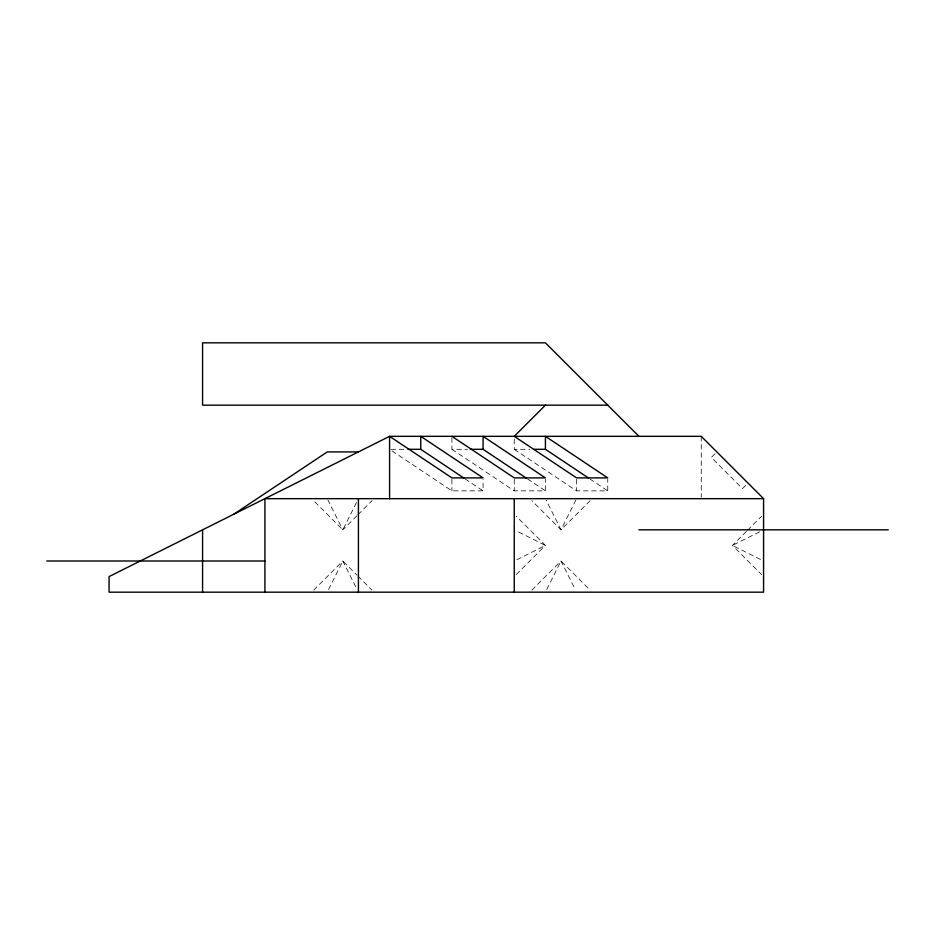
<?xml version="1.0" encoding="UTF-8"?>
<svg xmlns="http://www.w3.org/2000/svg" width="935" height="935" viewBox="0 0 935 935"><rect width="100%" height="100%" fill="white"/><g stroke="black" fill="none" stroke-linecap="round" stroke-linejoin="round"><path stroke-width="0.7" stroke-dasharray="4.67 3.51" d="M356.469 502.562L342.829 529.829L313.681 500.681M328.547 589.564L342.829 561L356.913 575.072M575.937 499.968L561 529.829L531.84 500.681M546.718 589.564L561 561L590.16 590.16M356.913 515.758L342.829 529.829L327.904 499.968M357.918 514.753L371.99 500.681M313.681 590.16L342.829 561L356.469 588.267M516.26 574.569L545.421 545.421L516.26 516.26M590.16 500.681L561 529.829L546.063 499.968M531.84 590.16L561 561L575.282 589.564M714.995 453.755L711.325 457.425L742.495 488.596L746.165 484.914M746.492 531.337L732.421 545.421L761.569 574.569M747.497 530.332L761.569 516.26M516.845 559.703L545.421 545.421L516.845 531.127M759.688 531.781L732.421 545.421L762.282 560.346M391.005 449.303L405.171 449.303M451.921 437.779L451.921 449.303L467.5 449.303M514.25 439.216L514.25 449.303L529.829 449.303M391.975 450.892L451.921 490.852L483.079 490.852L483.079 479.328M451.921 449.303L514.25 490.852L545.421 490.852L545.421 479.328M514.25 449.303L576.579 490.852L607.75 490.852L607.75 479.328M589.775 478.872L607.75 490.852M527.433 478.872L545.421 490.852M465.104 478.872L483.079 490.852M357.918 576.077L371.99 590.16M701.25 436.329L701.25 497.221M576.579 479.328L576.579 490.852M514.25 479.328L514.25 490.852M451.921 479.328L451.921 490.852"/><path stroke-width="1.4" d="M545.421 405.171L514.25 436.329L576.579 477.89L607.75 477.89L545.421 436.329L545.421 449.303L588.571 478.065M233.75 514.25L327.25 451.921L358.421 451.921M607.75 405.171L202.579 405.171L202.579 342.829L545.421 342.829L638.921 436.329M407.999 449.303L420.75 449.303L463.9 478.065M470.328 449.303L483.079 449.303L526.241 478.065M534.084 449.303L545.421 449.303M763.579 498.671L701.25 436.329L389.579 436.329L109.079 576.579L109.079 592.171L763.579 592.171L763.579 498.671L264.921 498.671L264.921 592.171M638.921 529.829L888.25 529.829M46.75 561L264.921 561M451.921 436.329L514.25 477.89L545.421 477.89L483.079 436.329L483.079 449.303M514.25 498.671L514.25 592.171M420.75 449.303L420.75 436.329L483.079 477.89L451.921 477.89L389.579 436.329L389.579 498.671M358.421 498.671L358.421 592.171M202.579 529.829L202.579 592.171"/></g></svg>
